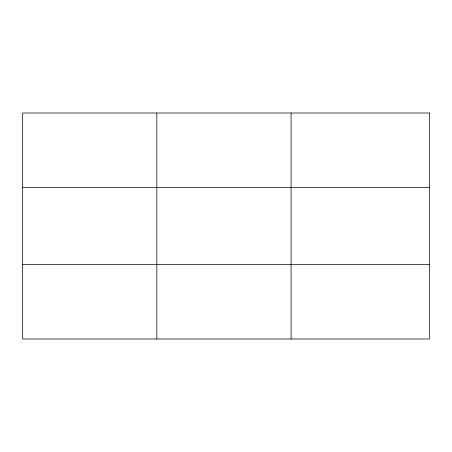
<?xml version="1.0" encoding="UTF-8"?>
<svg xmlns="http://www.w3.org/2000/svg" width="452" height="452" viewBox="0 0 452 452"><rect width="100%" height="100%" fill="white"/><g stroke="black" fill="none" stroke-linecap="round" stroke-linejoin="round"><path stroke-width="0.68" d="M156.844 339L156.844 113M291.088 339L291.088 113M22.6 187.58L429.4 187.58M22.6 264.42L429.4 264.42M429.4 113L22.6 113L22.6 339L429.4 339L429.4 113"/></g></svg>
